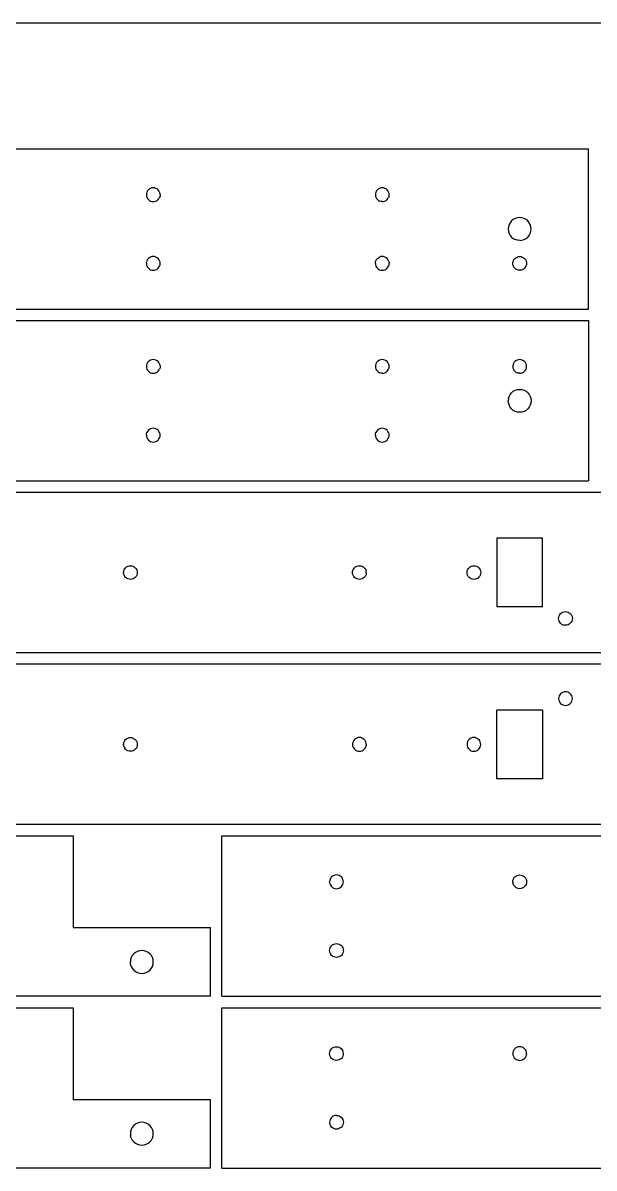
# Model space of a CAD drawing. Extents: x -122 to 122, y -61 to 61.
# Drawn here: x 57.31 to 82.25, y 11 to 61 of the extents above; entities that cross this region are included whole.
import ezdxf

# ---------------------------------------------------------------- set-up
doc = ezdxf.new("R2010")
doc.units = 0

msp = doc.modelspace()

# ---------------------------------------------------------------- linework, layer by layer
for p, q in [((-122, 61), (122, 61)), ((32, 55.5), (82, 55.5)), ((82, 48.5), (82, 55.5)), ((62.706, 53.558), (62.7, 53.5)), ((62.723, 53.615), (62.706, 53.558)), ((62.751, 53.667), (62.723, 53.615)), ((62.788, 53.712), (62.751, 53.667)), ((62.833, 53.749), (62.788, 53.712)), ((62.885, 53.777), (62.833, 53.749)), ((62.941, 53.794), (62.885, 53.777)), ((63, 53.8), (62.941, 53.794)), ((63.058, 53.794), (63, 53.8)), ((63.115, 53.777), (63.058, 53.794)), ((63.167, 53.749), (63.115, 53.777)), ((63.212, 53.712), (63.167, 53.749)), ((63.249, 53.667), (63.212, 53.712)), ((63.277, 53.615), (63.249, 53.667)), ((63.294, 53.558), (63.277, 53.615)), ((63.3, 53.5), (63.294, 53.558)), ((72.701, 53.512), (72.7, 53.5)), ((72.706, 53.558), (72.701, 53.512)), ((72.723, 53.615), (72.706, 53.558)), ((72.751, 53.667), (72.723, 53.615)), ((72.788, 53.712), (72.751, 53.667)), ((72.833, 53.749), (72.788, 53.712)), ((72.885, 53.777), (72.833, 53.749)), ((72.941, 53.794), (72.885, 53.777)), ((73, 53.8), (72.941, 53.794)), ((73.058, 53.794), (73, 53.8)), ((73.115, 53.777), (73.058, 53.794)), ((73.167, 53.749), (73.115, 53.777)), ((73.212, 53.712), (73.167, 53.749)), ((73.249, 53.667), (73.212, 53.712)), ((73.277, 53.615), (73.249, 53.667)), ((73.294, 53.558), (73.277, 53.615)), ((73.3, 53.5), (73.294, 53.558)), ((62.7, 53.5), (62.706, 53.441)), ((62.706, 53.441), (62.723, 53.385)), ((62.723, 53.385), (62.751, 53.333)), ((62.751, 53.333), (62.788, 53.288)), ((62.788, 53.288), (62.833, 53.251)), ((62.833, 53.251), (62.885, 53.223)), ((62.885, 53.223), (62.941, 53.206)), ((62.941, 53.206), (63, 53.2)), ((63, 53.2), (63.058, 53.206)), ((63.058, 53.206), (63.115, 53.223)), ((63.115, 53.223), (63.167, 53.251)), ((63.167, 53.251), (63.212, 53.288)), ((63.212, 53.288), (63.249, 53.333)), ((63.277, 53.385), (63.249, 53.333)), ((63.294, 53.441), (63.277, 53.385)), ((63.299, 53.488), (63.294, 53.441)), ((63.3, 53.5), (63.299, 53.488)), ((72.7, 53.5), (72.706, 53.441)), ((72.706, 53.441), (72.723, 53.385)), ((72.723, 53.385), (72.751, 53.333)), ((72.751, 53.333), (72.788, 53.288)), ((72.788, 53.288), (72.833, 53.251)), ((72.833, 53.251), (72.885, 53.223)), ((72.941, 53.206), (72.885, 53.223)), ((73, 53.2), (72.941, 53.206)), ((73, 53.2), (73.058, 53.206)), ((73.058, 53.206), (73.115, 53.223)), ((73.115, 53.223), (73.167, 53.251)), ((73.167, 53.251), (73.212, 53.288)), ((73.212, 53.288), (73.249, 53.333)), ((73.249, 53.333), (73.277, 53.385)), ((73.294, 53.441), (73.277, 53.385)), ((73.294, 53.441), (73.3, 53.5)), ((78.51, 52.098), (78.5, 52)), ((78.538, 52.191), (78.51, 52.098)), ((78.584, 52.278), (78.538, 52.191)), ((78.646, 52.354), (78.584, 52.278)), ((78.722, 52.416), (78.646, 52.354)), ((78.809, 52.462), (78.722, 52.416)), ((78.902, 52.49), (78.809, 52.462)), ((79, 52.5), (78.902, 52.49)), ((79.098, 52.49), (79, 52.5)), ((79.191, 52.462), (79.098, 52.49)), ((79.278, 52.416), (79.191, 52.462)), ((79.354, 52.354), (79.278, 52.416)), ((79.416, 52.278), (79.354, 52.354)), ((79.462, 52.191), (79.416, 52.278)), ((79.49, 52.098), (79.462, 52.191)), ((79.5, 52), (79.49, 52.098)), ((78.5, 52), (78.51, 51.902)), ((78.51, 51.902), (78.538, 51.809)), ((78.538, 51.809), (78.584, 51.722)), ((78.584, 51.722), (78.646, 51.646)), ((78.646, 51.646), (78.722, 51.584)), ((78.722, 51.584), (78.809, 51.538)), ((78.902, 51.51), (78.809, 51.538)), ((79, 51.5), (78.902, 51.51)), ((79, 51.5), (79.098, 51.51)), ((79.098, 51.51), (79.191, 51.538)), ((79.191, 51.538), (79.278, 51.584)), ((79.278, 51.584), (79.354, 51.646)), ((79.354, 51.646), (79.416, 51.722)), ((79.416, 51.722), (79.462, 51.809)), ((79.462, 51.809), (79.49, 51.902)), ((79.49, 51.902), (79.5, 52)), ((62.701, 50.512), (62.7, 50.5)), ((62.701, 50.512), (62.706, 50.558)), ((62.723, 50.615), (62.706, 50.558)), ((62.751, 50.667), (62.723, 50.615)), ((62.788, 50.712), (62.751, 50.667)), ((62.833, 50.749), (62.788, 50.712)), ((62.885, 50.777), (62.833, 50.749)), ((62.941, 50.794), (62.885, 50.777)), ((63, 50.8), (62.941, 50.794)), ((63.058, 50.794), (63, 50.8)), ((63.115, 50.777), (63.058, 50.794)), ((63.167, 50.749), (63.115, 50.777)), ((63.212, 50.712), (63.167, 50.749)), ((63.249, 50.667), (63.212, 50.712)), ((63.277, 50.615), (63.249, 50.667)), ((63.294, 50.558), (63.277, 50.615)), ((63.3, 50.5), (63.294, 50.558)), ((72.7, 50.5), (72.706, 50.558)), ((72.706, 50.558), (72.723, 50.615)), ((72.723, 50.615), (72.751, 50.667)), ((72.751, 50.667), (72.788, 50.712)), ((72.788, 50.712), (72.833, 50.749)), ((72.833, 50.749), (72.885, 50.777)), ((72.941, 50.794), (72.885, 50.777)), ((73, 50.8), (72.941, 50.794)), ((73.058, 50.794), (73, 50.8)), ((73.115, 50.777), (73.058, 50.794)), ((73.167, 50.749), (73.115, 50.777)), ((73.212, 50.712), (73.167, 50.749)), ((73.249, 50.667), (73.212, 50.712)), ((73.277, 50.615), (73.249, 50.667)), ((73.294, 50.558), (73.277, 50.615)), ((73.294, 50.558), (73.3, 50.5)), ((78.7, 50.5), (78.706, 50.558)), ((78.706, 50.558), (78.723, 50.615)), ((78.723, 50.615), (78.751, 50.667)), ((78.751, 50.667), (78.788, 50.712)), ((78.788, 50.712), (78.833, 50.749)), ((78.833, 50.749), (78.885, 50.777)), ((78.885, 50.777), (78.941, 50.794)), ((78.941, 50.794), (79, 50.8)), ((79, 50.8), (79.058, 50.794)), ((79.058, 50.794), (79.115, 50.777)), ((79.115, 50.777), (79.167, 50.749)), ((79.167, 50.749), (79.212, 50.712)), ((79.212, 50.712), (79.249, 50.667)), ((79.249, 50.667), (79.277, 50.615)), ((79.277, 50.615), (79.294, 50.558)), ((79.294, 50.558), (79.3, 50.5)), ((62.7, 50.5), (62.706, 50.441)), ((62.706, 50.441), (62.723, 50.385)), ((62.723, 50.385), (62.751, 50.333)), ((62.751, 50.333), (62.788, 50.288)), ((62.788, 50.288), (62.833, 50.251)), ((62.833, 50.251), (62.885, 50.223)), ((62.885, 50.223), (62.941, 50.206)), ((62.941, 50.206), (63, 50.2)), ((63, 50.2), (63.058, 50.206)), ((63.058, 50.206), (63.115, 50.223)), ((63.115, 50.223), (63.167, 50.251)), ((63.167, 50.251), (63.212, 50.288)), ((63.212, 50.288), (63.249, 50.333)), ((63.249, 50.333), (63.277, 50.385)), ((63.277, 50.385), (63.294, 50.441)), ((63.294, 50.441), (63.3, 50.5)), ((72.7, 50.5), (72.706, 50.441)), ((72.706, 50.441), (72.723, 50.385)), ((72.723, 50.385), (72.751, 50.333)), ((72.751, 50.333), (72.788, 50.288)), ((72.788, 50.288), (72.833, 50.251)), ((72.833, 50.251), (72.885, 50.223)), ((72.885, 50.223), (72.941, 50.206)), ((72.941, 50.206), (73, 50.2)), ((73, 50.2), (73.058, 50.206)), ((73.058, 50.206), (73.115, 50.223)), ((73.115, 50.223), (73.167, 50.251)), ((73.167, 50.251), (73.212, 50.288)), ((73.212, 50.288), (73.249, 50.333)), ((73.249, 50.333), (73.277, 50.385)), ((73.277, 50.385), (73.294, 50.441)), ((73.294, 50.441), (73.3, 50.5)), ((78.706, 50.441), (78.7, 50.5)), ((78.723, 50.385), (78.706, 50.441)), ((78.751, 50.333), (78.723, 50.385)), ((78.788, 50.288), (78.751, 50.333)), ((78.833, 50.251), (78.788, 50.288)), ((78.885, 50.223), (78.833, 50.251)), ((78.941, 50.206), (78.885, 50.223)), ((79, 50.2), (78.941, 50.206)), ((79.058, 50.206), (79, 50.2)), ((79.115, 50.223), (79.058, 50.206)), ((79.167, 50.251), (79.115, 50.223)), ((79.212, 50.288), (79.167, 50.251)), ((79.249, 50.333), (79.212, 50.288)), ((79.249, 50.333), (79.277, 50.385)), ((79.277, 50.385), (79.294, 50.441)), ((79.3, 50.5), (79.294, 50.441)), ((32, 48.5), (82, 48.5)), ((32, 48), (82, 48)), ((82, 48), (82, 41)), ((62.706, 46.058), (62.7, 46)), ((62.723, 46.115), (62.706, 46.058)), ((62.751, 46.167), (62.723, 46.115)), ((62.788, 46.212), (62.751, 46.167)), ((62.833, 46.249), (62.788, 46.212)), ((62.885, 46.277), (62.833, 46.249)), ((62.941, 46.294), (62.885, 46.277)), ((63, 46.3), (62.941, 46.294)), ((63.059, 46.294), (63, 46.3)), ((63.115, 46.277), (63.059, 46.294)), ((63.167, 46.249), (63.115, 46.277)), ((63.212, 46.212), (63.167, 46.249)), ((63.249, 46.167), (63.212, 46.212)), ((63.277, 46.115), (63.249, 46.167)), ((63.294, 46.058), (63.277, 46.115)), ((63.298, 46.023), (63.294, 46.058)), ((63.298, 46.023), (63.3, 46)), ((72.706, 46.058), (72.7, 46)), ((72.723, 46.115), (72.706, 46.058)), ((72.751, 46.167), (72.723, 46.115)), ((72.788, 46.212), (72.751, 46.167)), ((72.833, 46.249), (72.788, 46.212)), ((72.885, 46.277), (72.833, 46.249)), ((72.941, 46.294), (72.885, 46.277)), ((73, 46.3), (72.941, 46.294)), ((73.059, 46.294), (73, 46.3)), ((73.115, 46.277), (73.059, 46.294)), ((73.167, 46.249), (73.115, 46.277)), ((73.212, 46.212), (73.167, 46.249)), ((73.249, 46.167), (73.212, 46.212)), ((73.277, 46.115), (73.249, 46.167)), ((73.294, 46.058), (73.277, 46.115)), ((73.3, 46), (73.294, 46.058)), ((78.706, 46.058), (78.7, 46)), ((78.723, 46.115), (78.706, 46.058)), ((78.751, 46.167), (78.723, 46.115)), ((78.788, 46.212), (78.751, 46.167)), ((78.833, 46.249), (78.788, 46.212)), ((78.885, 46.277), (78.833, 46.249)), ((78.941, 46.294), (78.885, 46.277)), ((79, 46.3), (78.941, 46.294)), ((79.059, 46.294), (79, 46.3)), ((79.115, 46.277), (79.059, 46.294)), ((79.167, 46.249), (79.115, 46.277)), ((79.212, 46.212), (79.167, 46.249)), ((79.249, 46.167), (79.212, 46.212)), ((79.277, 46.115), (79.249, 46.167)), ((79.294, 46.058), (79.277, 46.115)), ((79.3, 46), (79.294, 46.058)), ((62.7, 46), (62.702, 45.977)), ((62.702, 45.977), (62.706, 45.941)), ((62.706, 45.941), (62.723, 45.885)), ((62.723, 45.885), (62.751, 45.833)), ((62.751, 45.833), (62.788, 45.788)), ((62.788, 45.788), (62.833, 45.751)), ((62.833, 45.751), (62.885, 45.723)), ((62.885, 45.723), (62.941, 45.706)), ((62.941, 45.706), (63, 45.7)), ((63, 45.7), (63.059, 45.706)), ((63.059, 45.706), (63.115, 45.723)), ((63.115, 45.723), (63.167, 45.751)), ((63.167, 45.751), (63.212, 45.788)), ((63.212, 45.788), (63.249, 45.833)), ((63.249, 45.833), (63.277, 45.885)), ((63.294, 45.941), (63.277, 45.885)), ((63.3, 46), (63.294, 45.941)), ((72.7, 46), (72.702, 45.977)), ((72.702, 45.977), (72.706, 45.941)), ((72.706, 45.941), (72.723, 45.885)), ((72.723, 45.885), (72.751, 45.833)), ((72.751, 45.833), (72.788, 45.788)), ((72.788, 45.788), (72.833, 45.751)), ((72.833, 45.751), (72.885, 45.723)), ((72.941, 45.706), (72.885, 45.723)), ((73, 45.7), (72.941, 45.706)), ((73, 45.7), (73.059, 45.706)), ((73.059, 45.706), (73.115, 45.723)), ((73.115, 45.723), (73.167, 45.751)), ((73.167, 45.751), (73.212, 45.788)), ((73.212, 45.788), (73.249, 45.833)), ((73.249, 45.833), (73.277, 45.885)), ((73.277, 45.885), (73.294, 45.941)), ((73.294, 45.941), (73.3, 46)), ((78.7, 46), (78.706, 45.941)), ((78.706, 45.941), (78.723, 45.885)), ((78.723, 45.885), (78.751, 45.833)), ((78.751, 45.833), (78.788, 45.788)), ((78.788, 45.788), (78.833, 45.751)), ((78.833, 45.751), (78.885, 45.723)), ((78.941, 45.706), (78.885, 45.723)), ((79, 45.7), (78.941, 45.706)), ((79, 45.7), (79.059, 45.706)), ((79.059, 45.706), (79.115, 45.723)), ((79.115, 45.723), (79.167, 45.751)), ((79.167, 45.751), (79.212, 45.788)), ((79.212, 45.788), (79.249, 45.833)), ((79.249, 45.833), (79.277, 45.885)), ((79.277, 45.885), (79.294, 45.941)), ((79.294, 45.941), (79.3, 46)), ((78.51, 44.598), (78.5, 44.5)), ((78.51, 44.598), (78.538, 44.691)), ((78.538, 44.691), (78.584, 44.778)), ((78.584, 44.778), (78.646, 44.854)), ((78.646, 44.854), (78.722, 44.916)), ((78.722, 44.916), (78.809, 44.962)), ((78.809, 44.962), (78.902, 44.99)), ((78.902, 44.99), (79, 45)), ((79, 45), (79.098, 44.99)), ((79.098, 44.99), (79.191, 44.962)), ((79.191, 44.962), (79.278, 44.916)), ((79.278, 44.916), (79.354, 44.854)), ((79.354, 44.854), (79.416, 44.778)), ((79.416, 44.778), (79.462, 44.691)), ((79.462, 44.691), (79.49, 44.598)), ((79.49, 44.598), (79.5, 44.5)), ((78.51, 44.402), (78.5, 44.5)), ((78.51, 44.402), (78.538, 44.309)), ((78.584, 44.222), (78.538, 44.309)), ((78.646, 44.146), (78.584, 44.222)), ((78.722, 44.084), (78.646, 44.146)), ((78.809, 44.038), (78.722, 44.084)), ((78.902, 44.01), (78.809, 44.038)), ((79, 44), (78.902, 44.01)), ((79.098, 44.01), (79, 44)), ((79.191, 44.038), (79.098, 44.01)), ((79.278, 44.084), (79.191, 44.038)), ((79.354, 44.146), (79.278, 44.084)), ((79.416, 44.222), (79.354, 44.146)), ((79.462, 44.309), (79.416, 44.222)), ((79.49, 44.402), (79.462, 44.309)), ((79.5, 44.5), (79.49, 44.402)), ((62.7, 43), (62.706, 43.059)), ((62.706, 43.059), (62.723, 43.115)), ((62.751, 43.167), (62.723, 43.115)), ((62.788, 43.212), (62.751, 43.167)), ((62.833, 43.249), (62.788, 43.212)), ((62.885, 43.277), (62.833, 43.249)), ((62.941, 43.294), (62.885, 43.277)), ((63, 43.3), (62.941, 43.294)), ((63.059, 43.294), (63, 43.3)), ((63.115, 43.277), (63.059, 43.294)), ((63.167, 43.249), (63.115, 43.277)), ((63.212, 43.212), (63.167, 43.249)), ((63.249, 43.167), (63.212, 43.212)), ((63.277, 43.115), (63.249, 43.167)), ((63.294, 43.059), (63.277, 43.115)), ((63.3, 43), (63.294, 43.059)), ((72.7, 43), (72.706, 43.059)), ((72.706, 43.059), (72.723, 43.115)), ((72.751, 43.167), (72.723, 43.115)), ((72.788, 43.212), (72.751, 43.167)), ((72.833, 43.249), (72.788, 43.212)), ((72.885, 43.277), (72.833, 43.249)), ((72.941, 43.294), (72.885, 43.277)), ((73, 43.3), (72.941, 43.294)), ((73.059, 43.294), (73, 43.3)), ((73.115, 43.277), (73.059, 43.294)), ((73.167, 43.249), (73.115, 43.277)), ((73.212, 43.212), (73.167, 43.249)), ((73.249, 43.167), (73.212, 43.212)), ((73.277, 43.115), (73.249, 43.167)), ((73.294, 43.059), (73.277, 43.115)), ((73.3, 43), (73.294, 43.059)), ((62.7, 43), (62.702, 42.977)), ((62.702, 42.977), (62.706, 42.941)), ((62.706, 42.941), (62.723, 42.885)), ((62.723, 42.885), (62.751, 42.833)), ((62.751, 42.833), (62.788, 42.788)), ((62.788, 42.788), (62.833, 42.751)), ((62.833, 42.751), (62.885, 42.723)), ((62.885, 42.723), (62.941, 42.706)), ((62.941, 42.706), (63, 42.7)), ((63, 42.7), (63.059, 42.706)), ((63.059, 42.706), (63.115, 42.723)), ((63.115, 42.723), (63.167, 42.751)), ((63.167, 42.751), (63.212, 42.788)), ((63.212, 42.788), (63.249, 42.833)), ((63.249, 42.833), (63.277, 42.885)), ((63.277, 42.885), (63.294, 42.941)), ((63.294, 42.941), (63.3, 43)), ((72.7, 43), (72.706, 42.941)), ((72.706, 42.941), (72.723, 42.885)), ((72.723, 42.885), (72.751, 42.833)), ((72.751, 42.833), (72.788, 42.788)), ((72.788, 42.788), (72.833, 42.751)), ((72.833, 42.751), (72.885, 42.723)), ((72.885, 42.723), (72.941, 42.706)), ((72.941, 42.706), (73, 42.7)), ((73, 42.7), (73.059, 42.706)), ((73.059, 42.706), (73.115, 42.723)), ((73.115, 42.723), (73.167, 42.751)), ((73.167, 42.751), (73.212, 42.788)), ((73.212, 42.788), (73.249, 42.833)), ((73.249, 42.833), (73.277, 42.885)), ((73.277, 42.885), (73.294, 42.941)), ((73.294, 42.941), (73.3, 43)), ((32, 41), (82, 41)), ((92, 40.5), (12, 40.5)), ((78, 38.5), (78, 35.5)), ((80, 38.5), (78, 38.5)), ((80, 35.5), (80, 38.5)), ((61.706, 37.059), (61.7, 37)), ((61.706, 36.942), (61.7, 37)), ((61.706, 37.059), (61.723, 37.115)), ((61.723, 37.115), (61.751, 37.167)), ((61.751, 37.167), (61.788, 37.212)), ((61.788, 37.212), (61.833, 37.25)), ((61.833, 37.25), (61.885, 37.277)), ((61.885, 37.277), (61.941, 37.294)), ((61.941, 37.294), (62, 37.3)), ((62, 37.3), (62.059, 37.294)), ((62.059, 37.294), (62.115, 37.277)), ((62.115, 37.277), (62.167, 37.25)), ((62.167, 37.25), (62.212, 37.212)), ((62.212, 37.212), (62.249, 37.167)), ((62.249, 37.167), (62.277, 37.115)), ((62.277, 37.115), (62.294, 37.059)), ((62.294, 37.059), (62.3, 37)), ((62.3, 37), (62.294, 36.942)), ((71.7, 37), (71.706, 37.059)), ((71.706, 36.942), (71.7, 37)), ((71.706, 37.059), (71.723, 37.115)), ((71.723, 37.115), (71.751, 37.167)), ((71.751, 37.167), (71.788, 37.212)), ((71.788, 37.212), (71.833, 37.25)), ((71.833, 37.25), (71.885, 37.277)), ((71.885, 37.277), (71.941, 37.294)), ((71.941, 37.294), (72, 37.3)), ((72, 37.3), (72.059, 37.294)), ((72.059, 37.294), (72.115, 37.277)), ((72.115, 37.277), (72.167, 37.25)), ((72.167, 37.25), (72.212, 37.212)), ((72.212, 37.212), (72.249, 37.167)), ((72.249, 37.167), (72.277, 37.115)), ((72.277, 37.115), (72.294, 37.059)), ((72.3, 37), (72.294, 37.059)), ((72.299, 36.992), (72.3, 37)), ((76.7, 37), (76.706, 37.059)), ((76.702, 36.983), (76.7, 37)), ((76.706, 37.059), (76.723, 37.115)), ((76.723, 37.115), (76.751, 37.167)), ((76.751, 37.167), (76.788, 37.212)), ((76.788, 37.212), (76.833, 37.25)), ((76.833, 37.25), (76.885, 37.277)), ((76.885, 37.277), (76.941, 37.294)), ((76.941, 37.294), (77, 37.3)), ((77, 37.3), (77.059, 37.294)), ((77.059, 37.294), (77.115, 37.277)), ((77.115, 37.277), (77.167, 37.25)), ((77.167, 37.25), (77.212, 37.212)), ((77.212, 37.212), (77.249, 37.167)), ((77.249, 37.167), (77.277, 37.115)), ((77.277, 37.115), (77.294, 37.059)), ((77.294, 37.059), (77.3, 37)), ((77.3, 37), (77.294, 36.942)), ((61.706, 36.942), (61.723, 36.885)), ((61.751, 36.833), (61.723, 36.885)), ((61.788, 36.788), (61.751, 36.833)), ((61.833, 36.751), (61.788, 36.788)), ((61.885, 36.723), (61.833, 36.751)), ((61.941, 36.706), (61.885, 36.723)), ((62, 36.7), (61.941, 36.706)), ((62.059, 36.706), (62, 36.7)), ((62.115, 36.723), (62.059, 36.706)), ((62.167, 36.751), (62.115, 36.723)), ((62.212, 36.788), (62.167, 36.751)), ((62.249, 36.833), (62.212, 36.788)), ((62.277, 36.885), (62.249, 36.833)), ((62.294, 36.942), (62.277, 36.885)), ((71.723, 36.885), (71.706, 36.942)), ((71.751, 36.833), (71.723, 36.885)), ((71.788, 36.788), (71.751, 36.833)), ((71.833, 36.751), (71.788, 36.788)), ((71.885, 36.723), (71.833, 36.751)), ((71.941, 36.706), (71.885, 36.723)), ((72, 36.7), (71.941, 36.706)), ((72.059, 36.706), (72, 36.7)), ((72.115, 36.723), (72.059, 36.706)), ((72.167, 36.751), (72.115, 36.723)), ((72.212, 36.788), (72.167, 36.751)), ((72.249, 36.833), (72.212, 36.788)), ((72.277, 36.885), (72.249, 36.833)), ((72.294, 36.942), (72.277, 36.885)), ((72.299, 36.992), (72.294, 36.942)), ((76.706, 36.942), (76.702, 36.983)), ((76.723, 36.885), (76.706, 36.942)), ((76.751, 36.833), (76.723, 36.885)), ((76.788, 36.788), (76.751, 36.833)), ((76.833, 36.751), (76.788, 36.788)), ((76.885, 36.723), (76.833, 36.751)), ((76.941, 36.706), (76.885, 36.723)), ((77, 36.7), (76.941, 36.706)), ((77.059, 36.706), (77, 36.7)), ((77.115, 36.723), (77.059, 36.706)), ((77.167, 36.751), (77.115, 36.723)), ((77.167, 36.751), (77.212, 36.788)), ((77.212, 36.788), (77.249, 36.833)), ((77.277, 36.885), (77.249, 36.833)), ((77.294, 36.942), (77.277, 36.885)), ((80, 35.5), (78, 35.5)), ((80.7, 35), (80.706, 35.059)), ((80.706, 34.942), (80.7, 35)), ((80.706, 35.059), (80.723, 35.115)), ((80.723, 35.115), (80.751, 35.167)), ((80.751, 35.167), (80.788, 35.212)), ((80.788, 35.212), (80.833, 35.25)), ((80.833, 35.25), (80.885, 35.277)), ((80.885, 35.277), (80.941, 35.294)), ((80.941, 35.294), (81, 35.3)), ((81, 35.3), (81.059, 35.294)), ((81.059, 35.294), (81.115, 35.277)), ((81.115, 35.277), (81.167, 35.25)), ((81.167, 35.25), (81.212, 35.212)), ((81.212, 35.212), (81.249, 35.167)), ((81.249, 35.167), (81.277, 35.115)), ((81.277, 35.115), (81.294, 35.059)), ((81.294, 35.059), (81.3, 35)), ((81.3, 35), (81.294, 34.942)), ((80.723, 34.885), (80.706, 34.942)), ((80.751, 34.833), (80.723, 34.885)), ((80.788, 34.788), (80.751, 34.833)), ((80.833, 34.751), (80.788, 34.788)), ((80.833, 34.751), (80.885, 34.723)), ((80.885, 34.723), (80.941, 34.706)), ((81, 34.7), (80.941, 34.706)), ((81.059, 34.706), (81, 34.7)), ((81.115, 34.723), (81.059, 34.706)), ((81.167, 34.751), (81.115, 34.723)), ((81.212, 34.788), (81.167, 34.751)), ((81.249, 34.833), (81.212, 34.788)), ((81.277, 34.885), (81.249, 34.833)), ((81.294, 34.942), (81.277, 34.885)), ((92, 33.5), (12, 33.5)), ((92, 33), (12, 33)), ((80.706, 31.559), (80.7, 31.5)), ((80.7, 31.5), (80.706, 31.442)), ((80.723, 31.615), (80.706, 31.559)), ((80.751, 31.667), (80.723, 31.615)), ((80.788, 31.712), (80.751, 31.667)), ((80.833, 31.75), (80.788, 31.712)), ((80.833, 31.75), (80.885, 31.777)), ((80.885, 31.777), (80.941, 31.794)), ((81, 31.8), (80.941, 31.794)), ((81.059, 31.794), (81, 31.8)), ((81.115, 31.777), (81.059, 31.794)), ((81.167, 31.75), (81.115, 31.777)), ((81.212, 31.712), (81.167, 31.75)), ((81.249, 31.667), (81.212, 31.712)), ((81.277, 31.615), (81.249, 31.667)), ((81.294, 31.559), (81.277, 31.615)), ((81.3, 31.5), (81.294, 31.559)), ((81.294, 31.442), (81.3, 31.5)), ((80, 31), (78, 31)), ((78, 28), (78, 31)), ((80, 31), (80, 28)), ((80.706, 31.442), (80.723, 31.385)), ((80.723, 31.385), (80.751, 31.333)), ((80.751, 31.333), (80.788, 31.288)), ((80.788, 31.288), (80.833, 31.251)), ((80.833, 31.251), (80.885, 31.223)), ((80.885, 31.223), (80.941, 31.206)), ((80.941, 31.206), (81, 31.2)), ((81, 31.2), (81.059, 31.206)), ((81.059, 31.206), (81.115, 31.223)), ((81.115, 31.223), (81.167, 31.251)), ((81.167, 31.251), (81.212, 31.288)), ((81.212, 31.288), (81.249, 31.333)), ((81.249, 31.333), (81.277, 31.385)), ((81.277, 31.385), (81.294, 31.442)), ((61.706, 29.559), (61.7, 29.5)), ((61.706, 29.442), (61.7, 29.5)), ((61.706, 29.559), (61.723, 29.615)), ((61.723, 29.615), (61.751, 29.667)), ((61.751, 29.667), (61.788, 29.712)), ((61.788, 29.712), (61.833, 29.749)), ((61.833, 29.749), (61.885, 29.777)), ((61.885, 29.777), (61.941, 29.794)), ((61.941, 29.794), (62, 29.8)), ((62, 29.8), (62.059, 29.794)), ((62.059, 29.794), (62.115, 29.777)), ((62.115, 29.777), (62.167, 29.749)), ((62.167, 29.749), (62.212, 29.712)), ((62.212, 29.712), (62.249, 29.667)), ((62.249, 29.667), (62.277, 29.615)), ((62.277, 29.615), (62.294, 29.559)), ((62.294, 29.559), (62.3, 29.5)), ((62.3, 29.5), (62.294, 29.442)), ((71.706, 29.559), (71.7, 29.5)), ((71.7, 29.5), (71.706, 29.442)), ((71.723, 29.615), (71.706, 29.559)), ((71.751, 29.667), (71.723, 29.615)), ((71.788, 29.712), (71.751, 29.667)), ((71.833, 29.749), (71.788, 29.712)), ((71.885, 29.777), (71.833, 29.749)), ((71.941, 29.794), (71.885, 29.777)), ((72, 29.8), (71.941, 29.794)), ((72.059, 29.794), (72, 29.8)), ((72.115, 29.777), (72.059, 29.794)), ((72.167, 29.749), (72.115, 29.777)), ((72.212, 29.712), (72.167, 29.749)), ((72.249, 29.667), (72.212, 29.712)), ((72.277, 29.615), (72.249, 29.667)), ((72.294, 29.559), (72.277, 29.615)), ((72.299, 29.508), (72.294, 29.559)), ((72.3, 29.5), (72.294, 29.442)), ((72.299, 29.508), (72.3, 29.5)), ((76.702, 29.518), (76.7, 29.5)), ((76.7, 29.5), (76.706, 29.442)), ((76.706, 29.559), (76.702, 29.518)), ((76.723, 29.615), (76.706, 29.559)), ((76.751, 29.667), (76.723, 29.615)), ((76.788, 29.712), (76.751, 29.667)), ((76.833, 29.749), (76.788, 29.712)), ((76.885, 29.777), (76.833, 29.749)), ((76.941, 29.794), (76.885, 29.777)), ((77, 29.8), (76.941, 29.794)), ((77.059, 29.794), (77, 29.8)), ((77.115, 29.777), (77.059, 29.794)), ((77.167, 29.749), (77.115, 29.777)), ((77.167, 29.749), (77.212, 29.712)), ((77.212, 29.712), (77.249, 29.667)), ((77.277, 29.615), (77.249, 29.667)), ((77.294, 29.559), (77.277, 29.615)), ((77.3, 29.5), (77.294, 29.559)), ((77.294, 29.442), (77.3, 29.5)), ((61.706, 29.442), (61.723, 29.385)), ((61.723, 29.385), (61.751, 29.333)), ((61.788, 29.288), (61.751, 29.333)), ((61.833, 29.251), (61.788, 29.288)), ((61.885, 29.223), (61.833, 29.251)), ((61.941, 29.206), (61.885, 29.223)), ((62, 29.2), (61.941, 29.206)), ((62.059, 29.206), (62, 29.2)), ((62.115, 29.223), (62.059, 29.206)), ((62.167, 29.251), (62.115, 29.223)), ((62.212, 29.288), (62.167, 29.251)), ((62.249, 29.333), (62.212, 29.288)), ((62.277, 29.385), (62.249, 29.333)), ((62.294, 29.442), (62.277, 29.385)), ((71.706, 29.442), (71.723, 29.385)), ((71.723, 29.385), (71.751, 29.333)), ((71.751, 29.333), (71.788, 29.288)), ((71.788, 29.288), (71.833, 29.251)), ((71.833, 29.251), (71.885, 29.223)), ((71.885, 29.223), (71.941, 29.206)), ((71.941, 29.206), (72, 29.2)), ((72, 29.2), (72.059, 29.206)), ((72.059, 29.206), (72.115, 29.223)), ((72.115, 29.223), (72.167, 29.251)), ((72.167, 29.251), (72.212, 29.288)), ((72.212, 29.288), (72.249, 29.333)), ((72.249, 29.333), (72.277, 29.385)), ((72.277, 29.385), (72.294, 29.442)), ((76.706, 29.442), (76.723, 29.385)), ((76.723, 29.385), (76.751, 29.333)), ((76.751, 29.333), (76.788, 29.288)), ((76.788, 29.288), (76.833, 29.251)), ((76.833, 29.251), (76.885, 29.223)), ((76.885, 29.223), (76.941, 29.206)), ((76.941, 29.206), (77, 29.2)), ((77, 29.2), (77.059, 29.206)), ((77.059, 29.206), (77.115, 29.223)), ((77.115, 29.223), (77.167, 29.251)), ((77.167, 29.251), (77.212, 29.288)), ((77.212, 29.288), (77.249, 29.333)), ((77.249, 29.333), (77.277, 29.385)), ((77.277, 29.385), (77.294, 29.442)), ((80, 28), (78, 28)), ((92, 26), (12, 26)), ((15.5, 25.5), (59.5, 25.5)), ((59.5, 25.5), (59.5, 21.5)), ((66, 25.5), (116, 25.5)), ((66, 18.5), (66, 25.5)), ((70.706, 23.558), (70.7, 23.5)), ((70.723, 23.615), (70.706, 23.558)), ((70.723, 23.615), (70.751, 23.667)), ((70.788, 23.712), (70.751, 23.667)), ((70.833, 23.749), (70.788, 23.712)), ((70.885, 23.777), (70.833, 23.749)), ((70.941, 23.794), (70.885, 23.777)), ((71, 23.8), (70.941, 23.794)), ((71.058, 23.794), (71, 23.8)), ((71.115, 23.777), (71.058, 23.794)), ((71.167, 23.749), (71.115, 23.777)), ((71.212, 23.712), (71.167, 23.749)), ((71.249, 23.667), (71.212, 23.712)), ((71.277, 23.615), (71.249, 23.667)), ((71.294, 23.558), (71.277, 23.615)), ((71.298, 23.523), (71.294, 23.558)), ((71.3, 23.5), (71.298, 23.523)), ((78.7, 23.5), (78.706, 23.558)), ((78.706, 23.558), (78.723, 23.615)), ((78.723, 23.615), (78.751, 23.667)), ((78.751, 23.667), (78.788, 23.712)), ((78.788, 23.712), (78.833, 23.749)), ((78.833, 23.749), (78.885, 23.777)), ((78.885, 23.777), (78.941, 23.794)), ((78.941, 23.794), (79, 23.8)), ((79, 23.8), (79.058, 23.794)), ((79.058, 23.794), (79.115, 23.777)), ((79.115, 23.777), (79.167, 23.749)), ((79.167, 23.749), (79.212, 23.712)), ((79.212, 23.712), (79.249, 23.667)), ((79.249, 23.667), (79.277, 23.615)), ((79.277, 23.615), (79.294, 23.558)), ((79.294, 23.558), (79.3, 23.5)), ((70.706, 23.441), (70.7, 23.5)), ((70.706, 23.441), (70.723, 23.385)), ((70.723, 23.385), (70.751, 23.333)), ((70.751, 23.333), (70.788, 23.288)), ((70.788, 23.288), (70.833, 23.251)), ((70.833, 23.251), (70.885, 23.223)), ((70.885, 23.223), (70.941, 23.206)), ((70.941, 23.206), (71, 23.2)), ((71, 23.2), (71.058, 23.206)), ((71.058, 23.206), (71.115, 23.223)), ((71.115, 23.223), (71.167, 23.251)), ((71.167, 23.251), (71.212, 23.288)), ((71.212, 23.288), (71.249, 23.333)), ((71.249, 23.333), (71.277, 23.385)), ((71.277, 23.385), (71.294, 23.441)), ((71.294, 23.441), (71.3, 23.5)), ((78.702, 23.477), (78.7, 23.5)), ((78.702, 23.477), (78.706, 23.441)), ((78.723, 23.385), (78.706, 23.441)), ((78.751, 23.333), (78.723, 23.385)), ((78.788, 23.288), (78.751, 23.333)), ((78.833, 23.251), (78.788, 23.288)), ((78.885, 23.223), (78.833, 23.251)), ((78.941, 23.206), (78.885, 23.223)), ((79, 23.2), (78.941, 23.206)), ((79.058, 23.206), (79, 23.2)), ((79.115, 23.223), (79.058, 23.206)), ((79.167, 23.251), (79.115, 23.223)), ((79.212, 23.288), (79.167, 23.251)), ((79.249, 23.333), (79.212, 23.288)), ((79.277, 23.385), (79.249, 23.333)), ((79.294, 23.441), (79.277, 23.385)), ((79.3, 23.5), (79.294, 23.441)), ((59.5, 21.5), (65.5, 21.5)), ((65.5, 18.5), (65.5, 21.5)), ((70.7, 20.5), (70.706, 20.558)), ((70.706, 20.558), (70.723, 20.615)), ((70.723, 20.615), (70.751, 20.667)), ((70.751, 20.667), (70.788, 20.712)), ((70.788, 20.712), (70.833, 20.749)), ((70.833, 20.749), (70.885, 20.777)), ((70.885, 20.777), (70.941, 20.794)), ((70.941, 20.794), (71, 20.8)), ((71, 20.8), (71.058, 20.794)), ((71.058, 20.794), (71.115, 20.777)), ((71.115, 20.777), (71.167, 20.749)), ((71.167, 20.749), (71.212, 20.712)), ((71.212, 20.712), (71.249, 20.667)), ((71.249, 20.667), (71.277, 20.615)), ((71.277, 20.615), (71.294, 20.558)), ((71.294, 20.558), (71.298, 20.523)), ((71.298, 20.523), (71.3, 20.5)), ((62.01, 20.098), (62, 20)), ((62.038, 20.191), (62.01, 20.098)), ((62.084, 20.278), (62.038, 20.191)), ((62.146, 20.354), (62.084, 20.278)), ((62.222, 20.416), (62.146, 20.354)), ((62.309, 20.462), (62.222, 20.416)), ((62.402, 20.49), (62.309, 20.462)), ((62.5, 20.5), (62.402, 20.49)), ((62.598, 20.49), (62.5, 20.5)), ((62.691, 20.462), (62.598, 20.49)), ((62.778, 20.416), (62.691, 20.462)), ((62.854, 20.354), (62.778, 20.416)), ((62.916, 20.278), (62.854, 20.354)), ((62.962, 20.191), (62.916, 20.278)), ((62.99, 20.098), (62.962, 20.191)), ((63, 20), (62.99, 20.098)), ((70.706, 20.441), (70.7, 20.5)), ((70.723, 20.385), (70.706, 20.441)), ((70.723, 20.385), (70.751, 20.333)), ((70.788, 20.288), (70.751, 20.333)), ((70.833, 20.251), (70.788, 20.288)), ((70.885, 20.223), (70.833, 20.251)), ((70.941, 20.206), (70.885, 20.223)), ((71, 20.2), (70.941, 20.206)), ((71.058, 20.206), (71, 20.2)), ((71.115, 20.223), (71.058, 20.206)), ((71.167, 20.251), (71.115, 20.223)), ((71.212, 20.288), (71.167, 20.251)), ((71.249, 20.333), (71.212, 20.288)), ((71.277, 20.385), (71.249, 20.333)), ((71.294, 20.441), (71.277, 20.385)), ((71.3, 20.5), (71.294, 20.441)), ((62.01, 19.902), (62, 20)), ((62.038, 19.809), (62.01, 19.902)), ((62.038, 19.809), (62.084, 19.722)), ((62.084, 19.722), (62.146, 19.646)), ((62.146, 19.646), (62.222, 19.584)), ((62.222, 19.584), (62.309, 19.538)), ((62.309, 19.538), (62.402, 19.51)), ((62.402, 19.51), (62.5, 19.5)), ((62.5, 19.5), (62.598, 19.51)), ((62.598, 19.51), (62.691, 19.538)), ((62.691, 19.538), (62.778, 19.584)), ((62.778, 19.584), (62.854, 19.646)), ((62.854, 19.646), (62.916, 19.722)), ((62.916, 19.722), (62.962, 19.809)), ((62.962, 19.809), (62.99, 19.902)), ((62.99, 19.902), (63, 20)), ((65.5, 18.5), (15.5, 18.5)), ((66, 18.5), (110, 18.5)), ((15.5, 18), (59.5, 18)), ((59.5, 18), (59.5, 14)), ((66, 11), (66, 18)), ((66, 18), (116, 18)), ((70.7, 16), (70.706, 16.058)), ((70.706, 16.058), (70.723, 16.115)), ((70.723, 16.115), (70.751, 16.167)), ((70.751, 16.167), (70.788, 16.212)), ((70.788, 16.212), (70.833, 16.249)), ((70.833, 16.249), (70.885, 16.277)), ((70.885, 16.277), (70.941, 16.294)), ((70.941, 16.294), (71, 16.3)), ((71, 16.3), (71.058, 16.294)), ((71.058, 16.294), (71.115, 16.277)), ((71.115, 16.277), (71.167, 16.249)), ((71.167, 16.249), (71.212, 16.212)), ((71.212, 16.212), (71.249, 16.167)), ((71.249, 16.167), (71.277, 16.115)), ((71.294, 16.058), (71.277, 16.115)), ((71.3, 16), (71.294, 16.058)), ((78.702, 16.023), (78.7, 16)), ((78.706, 16.058), (78.702, 16.023)), ((78.723, 16.115), (78.706, 16.058)), ((78.751, 16.167), (78.723, 16.115)), ((78.788, 16.212), (78.751, 16.167)), ((78.833, 16.249), (78.788, 16.212)), ((78.885, 16.277), (78.833, 16.249)), ((78.941, 16.294), (78.885, 16.277)), ((79, 16.3), (78.941, 16.294)), ((79.058, 16.294), (79, 16.3)), ((79.115, 16.277), (79.058, 16.294)), ((79.167, 16.249), (79.115, 16.277)), ((79.212, 16.212), (79.167, 16.249)), ((79.249, 16.167), (79.212, 16.212)), ((79.277, 16.115), (79.249, 16.167)), ((79.294, 16.058), (79.277, 16.115)), ((79.3, 16), (79.294, 16.058)), ((70.706, 15.941), (70.7, 16)), ((70.723, 15.885), (70.706, 15.941)), ((70.751, 15.833), (70.723, 15.885)), ((70.788, 15.788), (70.751, 15.833)), ((70.833, 15.751), (70.788, 15.788)), ((70.885, 15.723), (70.833, 15.751)), ((70.941, 15.706), (70.885, 15.723)), ((71, 15.7), (70.941, 15.706)), ((71.058, 15.706), (71, 15.7)), ((71.115, 15.723), (71.058, 15.706)), ((71.167, 15.751), (71.115, 15.723)), ((71.212, 15.788), (71.167, 15.751)), ((71.249, 15.833), (71.212, 15.788)), ((71.277, 15.885), (71.249, 15.833)), ((71.294, 15.941), (71.277, 15.885)), ((71.298, 15.977), (71.294, 15.941)), ((71.3, 16), (71.298, 15.977)), ((78.7, 16), (78.706, 15.941)), ((78.706, 15.941), (78.723, 15.885)), ((78.723, 15.885), (78.751, 15.833)), ((78.751, 15.833), (78.788, 15.788)), ((78.788, 15.788), (78.833, 15.751)), ((78.833, 15.751), (78.885, 15.723)), ((78.885, 15.723), (78.941, 15.706)), ((78.941, 15.706), (79, 15.7)), ((79, 15.7), (79.058, 15.706)), ((79.058, 15.706), (79.115, 15.723)), ((79.115, 15.723), (79.167, 15.751)), ((79.167, 15.751), (79.212, 15.788)), ((79.212, 15.788), (79.249, 15.833)), ((79.249, 15.833), (79.277, 15.885)), ((79.277, 15.885), (79.294, 15.941)), ((79.298, 15.977), (79.294, 15.941)), ((79.298, 15.977), (79.3, 16)), ((59.5, 14), (65.5, 14)), ((65.5, 11), (65.5, 14)), ((70.706, 13.058), (70.7, 13)), ((70.723, 13.115), (70.706, 13.058)), ((70.751, 13.167), (70.723, 13.115)), ((70.788, 13.212), (70.751, 13.167)), ((70.833, 13.249), (70.788, 13.212)), ((70.885, 13.277), (70.833, 13.249)), ((70.941, 13.294), (70.885, 13.277)), ((71, 13.3), (70.941, 13.294)), ((71, 13.3), (71.058, 13.294)), ((71.058, 13.294), (71.115, 13.277)), ((71.115, 13.277), (71.167, 13.249)), ((71.167, 13.249), (71.212, 13.212)), ((71.212, 13.212), (71.249, 13.167)), ((71.249, 13.167), (71.277, 13.115)), ((71.277, 13.115), (71.294, 13.058)), ((71.294, 13.058), (71.3, 13)), ((62.01, 12.598), (62, 12.5)), ((62.038, 12.691), (62.01, 12.598)), ((62.084, 12.778), (62.038, 12.691)), ((62.146, 12.854), (62.084, 12.778)), ((62.222, 12.916), (62.146, 12.854)), ((62.309, 12.962), (62.222, 12.916)), ((62.402, 12.99), (62.309, 12.962)), ((62.5, 13), (62.402, 12.99)), ((62.598, 12.99), (62.5, 13)), ((62.691, 12.962), (62.598, 12.99)), ((62.778, 12.916), (62.691, 12.962)), ((62.854, 12.854), (62.778, 12.916)), ((62.916, 12.778), (62.854, 12.854)), ((62.962, 12.691), (62.916, 12.778)), ((62.99, 12.598), (62.962, 12.691)), ((63, 12.5), (62.99, 12.598)), ((70.7, 13), (70.706, 12.941)), ((70.723, 12.885), (70.706, 12.941)), ((70.723, 12.885), (70.751, 12.833)), ((70.788, 12.788), (70.751, 12.833)), ((70.833, 12.751), (70.788, 12.788)), ((70.885, 12.723), (70.833, 12.751)), ((70.941, 12.706), (70.885, 12.723)), ((71, 12.7), (70.941, 12.706)), ((71.058, 12.706), (71, 12.7)), ((71.115, 12.723), (71.058, 12.706)), ((71.167, 12.751), (71.115, 12.723)), ((71.212, 12.788), (71.167, 12.751)), ((71.249, 12.833), (71.212, 12.788)), ((71.277, 12.885), (71.249, 12.833)), ((71.294, 12.941), (71.277, 12.885)), ((71.3, 13), (71.294, 12.941)), ((62, 12.5), (62.01, 12.402)), ((62.038, 12.309), (62.01, 12.402)), ((62.038, 12.309), (62.084, 12.222)), ((62.084, 12.222), (62.146, 12.146)), ((62.146, 12.146), (62.222, 12.084)), ((62.222, 12.084), (62.309, 12.038)), ((62.309, 12.038), (62.402, 12.01)), ((62.402, 12.01), (62.5, 12)), ((62.5, 12), (62.598, 12.01)), ((62.598, 12.01), (62.691, 12.038)), ((62.691, 12.038), (62.778, 12.084)), ((62.778, 12.084), (62.854, 12.146)), ((62.854, 12.146), (62.916, 12.222)), ((62.916, 12.222), (62.962, 12.309)), ((62.962, 12.309), (62.99, 12.402)), ((62.99, 12.402), (63, 12.5)), ((65.5, 11), (15.5, 11)), ((66, 11), (116, 11))]:
    msp.add_line(p, q)

doc.saveas('drawing.dxf')
